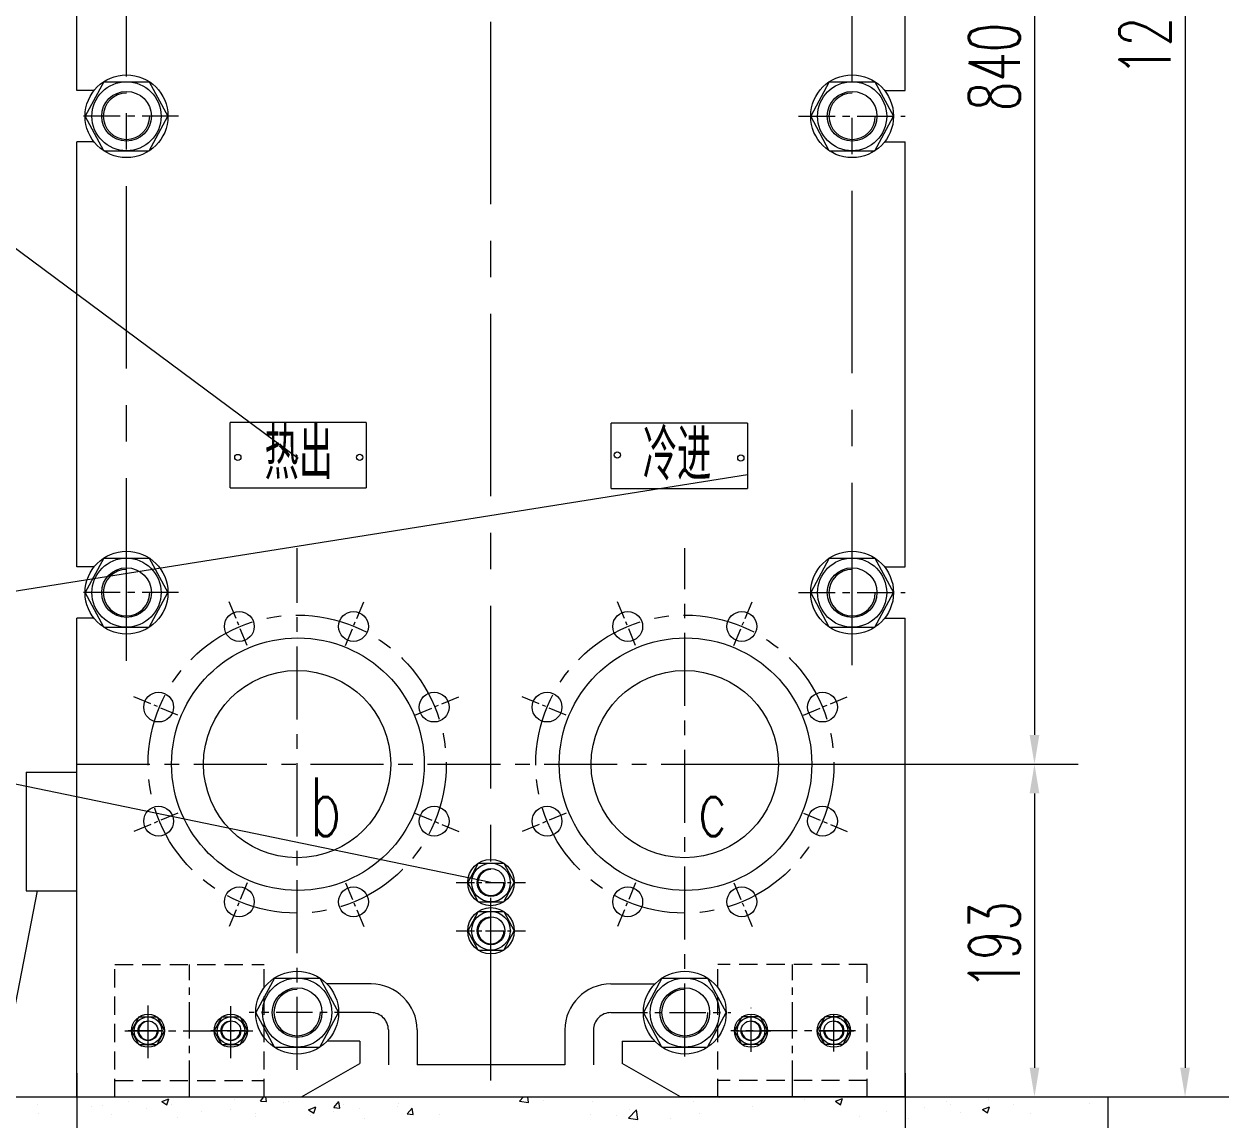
# Model space of a CAD drawing. Header units: millimetres. Extents: x -394 to 6212, y -2458 to 809.
# Drawn here: x 5298.4 to 5380.9, y -1719.8 to -1644.7 of the extents above; entities that cross this region are included whole.
import ezdxf

# ---------------------------------------------------------------- set-up
doc = ezdxf.new("R2010")
doc.units = ezdxf.units.MM
doc.header["$PDSIZE"] = -5
doc.linetypes.add('CENTERX2', pattern=[4, 2.5, -0.5, 0.5, -0.5])
doc.linetypes.add('HIDDEN', pattern=[0.375, 0.25, -0.125])
doc.layers.get('0').update_dxf_attribs({"lineweight": 18})
doc.layers.get('DEFPOINTS').update_dxf_attribs({"lineweight": 18})
for name, color, linetype, lineweight, true_color in [('1', 1, 'Continuous', 18, 0xff0000), ('2', 2, 'Continuous', 18, 0xffff00), ('3', 3, 'CENTERX2', 18, 0x00ff00), ('5', 6, 'HIDDEN', 18, 0xff00ff)]:
    doc.layers.add(name, color=color, linetype=linetype, lineweight=lineweight, true_color=true_color)
doc.styles.add('HZ', font='txt.shx', dxfattribs={"width": 0.67, "bigfont": 'hztxt.shx'})
doc.styles.get("Standard").update_dxf_attribs({"font": 'txt.shx', "bigfont": 'gbcbig.shx'})
doc.dimstyles.new('ISO-25', dxfattribs={"dimtxt": 2.5, "dimasz": 2.5, "dimexe": 1.25, "dimexo": 0.625, "dimtad": 1, "dimtxsty": 'Standard', "dimcen": 2.5, "dimdle": 5, "dimadec": 0, "dimazin": 0, "dimtfac": 1, "dimtmove": 0, "dimatfit": 3, "dimfxl": 1, "dimlwd": -1, "dimlwe": -1, "dimarcsym": 0})

# ---------------------------------------------------------------- blocks, each defined once
blk = doc.blocks.new('*D303')
at = {"layer": '2', "color": 0}
for p, q in [((5343.683, -1595.407), (5370.557, -1595.407)), ((5367.557, -1597.407), (5367.557, -1693.426)), ((5343.683, -1695.426), (5370.557, -1695.426))]:
    blk.add_line(p, q, dxfattribs=at)
for points in [[(5367.224, -1597.407), (5367.89, -1597.407), (5367.557, -1595.407)], [(5367.224, -1693.426), (5367.89, -1693.426), (5367.557, -1695.426)]]:
    blk.add_solid(points, dxfattribs=at)
at = {"layer": 'DEFPOINTS', "color": 0}
for p in [(5343.62, -1595.407), (5343.62, -1695.426), (5367.557, -1695.426)]:
    blk.add_point(p, dxfattribs=at)
at = {"layer": '2', "color": 0, "insert": (5364.807, -1647.684), "char_height": 3.5, "attachment_point": 5, "rotation": 90, "style": 'HZ'}
blk.add_mtext('\\A1;840', dxfattribs=at)
blk = doc.blocks.new('*D302')
at = {"layer": '2', "color": 0}
for p, q in [((5337.219, -1567.17), (5380.866, -1567.17)), ((5377.866, -1569.17), (5377.866, -1716.219)), ((5358.765, -1718.219), (5380.866, -1718.219))]:
    blk.add_line(p, q, dxfattribs=at)
for points in [[(5377.533, -1569.17), (5378.2, -1569.17), (5377.866, -1567.17)], [(5377.533, -1716.219), (5378.2, -1716.219), (5377.866, -1718.219)]]:
    blk.add_solid(points, dxfattribs=at)
at = {"layer": 'DEFPOINTS', "color": 0}
for p in [(5337.156, -1567.17), (5358.702, -1718.219), (5377.866, -1718.219)]:
    blk.add_point(p, dxfattribs=at)
at = {"layer": '2', "color": 0, "insert": (5375.116, -1644.266), "char_height": 3.5, "attachment_point": 5, "rotation": 90, "style": 'HZ'}
blk.add_mtext('\\A1;1254', dxfattribs=at)
blk = doc.blocks.new('*D301')
at = {"layer": '2', "color": 0}
for p, q in [((5302.002, -1716.581), (5302.002, -1732.037)), ((5358.702, -1716.581), (5358.702, -1732.037)), ((5304.002, -1729.037), (5356.702, -1729.037))]:
    blk.add_line(p, q, dxfattribs=at)
for points in [[(5304.002, -1728.703), (5304.002, -1729.37), (5302.002, -1729.037)], [(5356.702, -1728.703), (5356.702, -1729.37), (5358.702, -1729.037)]]:
    blk.add_solid(points, dxfattribs=at)
at = {"layer": 'DEFPOINTS', "color": 0}
for p in [(5302.002, -1716.518), (5358.702, -1716.518), (5358.702, -1729.037)]:
    blk.add_point(p, dxfattribs=at)
at = {"layer": '2', "color": 0, "insert": (5331.921, -1726.287), "char_height": 3.5, "attachment_point": 5, "style": 'HZ'}
blk.add_mtext('\\A1;480', dxfattribs=at)
blk = doc.blocks.new('*D300')
at = {"layer": '2', "color": 0}
for p, q in [((5343.683, -1695.426), (5370.557, -1695.426)), ((5367.557, -1697.426), (5367.557, -1716.219)), ((5356.157, -1718.219), (5370.557, -1718.219))]:
    blk.add_line(p, q, dxfattribs=at)
for points in [[(5367.224, -1697.426), (5367.89, -1697.426), (5367.557, -1695.426)], [(5367.224, -1716.219), (5367.89, -1716.219), (5367.557, -1718.219)]]:
    blk.add_solid(points, dxfattribs=at)
at = {"layer": 'DEFPOINTS', "color": 0}
for p in [(5343.62, -1695.426), (5356.094, -1718.219), (5367.557, -1718.219)]:
    blk.add_point(p, dxfattribs=at)
at = {"layer": '2', "color": 0, "insert": (5364.807, -1707.838), "char_height": 3.5, "attachment_point": 5, "rotation": 90, "style": 'HZ'}
blk.add_mtext('\\A1;193', dxfattribs=at)

msp = doc.modelspace()

# ---------------------------------------------------------------- linework, layer by layer
at = {"color": 2, "linetype": 'Continuous', "ltscale": 0.25}
for centre, radius, start, end in [((5305.40421, -1651.05853), 1.5876, 90, 0), ((5355.07341, -1651.05853), 1.5876, 90, 0), ((5305.40421, -1683.68388), 1.5876, 90, 0), ((5355.07341, -1683.68388), 1.5876, 90, 0), ((5330.35221, -1703.53375), 0.88906, 90, 0), ((5330.35221, -1706.83806), 0.88906, 90, 0), ((5317.08452, -1712.44161), 1.5876, 90, 0), ((5343.62001, -1712.44161), 1.5876, 90, 0), ((5306.87841, -1713.68305), 0.63504, 90, 0), ((5312.54841, -1713.68305), 0.63504, 90, 0), ((5348.15601, -1713.68305), 0.63504, 180, 90), ((5353.82601, -1713.68305), 0.63504, 180, 90)]:
    msp.add_arc(centre, radius, start, end, dxfattribs=at)
at = {"layer": '1', "ltscale": 200}
for p, q in [((5302.00221, -1649.30083), (5302.00221, -1621.83878)), ((5358.70221, -1649.30083), (5358.70221, -1622.60434)), ((5302.00221, -1649.30083), (5302.00221, -1647.26383)), ((5303.17986, -1649.30083), (5302.00221, -1649.30083)), ((5357.29776, -1649.30083), (5358.70221, -1649.30083)), ((5302.00221, -1663.50355), (5302.00221, -1652.81623)), ((5302.00221, -1663.50355), (5302.00221, -1652.81623)), ((5303.17986, -1652.81623), (5302.00221, -1652.81623)), ((5357.29776, -1652.81623), (5358.70221, -1652.81623)), ((5358.70221, -1663.50355), (5358.70221, -1652.81623)), ((5302.00221, -1681.92618), (5302.00221, -1656.9576)), ((5358.70221, -1681.92618), (5358.70221, -1656.9576)), ((5302.00221, -1681.92618), (5302.00221, -1667.01895)), ((5358.70221, -1681.92618), (5358.70221, -1680.28188)), ((5303.17986, -1681.92618), (5302.00221, -1681.92618)), ((5357.29776, -1681.92618), (5358.70221, -1681.92618)), ((5303.17986, -1685.44158), (5302.00221, -1685.44158)), ((5302.00221, -1699.79155), (5302.00221, -1685.44158)), ((5302.00221, -1701.54925), (5302.00221, -1685.44158)), ((5357.29776, -1685.44158), (5358.70221, -1685.44158)), ((5358.70221, -1703.19355), (5358.70221, -1685.44158)), ((5302.00221, -1697.63712), (5302.00221, -1695.99282)), ((5302.00221, -1718.21905), (5302.00221, -1700.2595)), ((5358.70221, -1718.21905), (5358.70221, -1700.61144)), ((5302.00221, -1718.21905), (5317.38277, -1718.21905)), ((5303.70321, -1718.21905), (5315.95041, -1718.21905)), ((5358.70221, -1718.21905), (5343.32165, -1718.21905)), ((5357.00121, -1718.21905), (5344.75401, -1718.21905))]:
    msp.add_line(p, q, dxfattribs=at)
at = {"layer": '1', "ltscale": 0.25}
for p, q in [((5303.84311, -1648.69205), (5302.56921, -1651.05853)), ((5303.84311, -1648.69205), (5306.96531, -1648.69205)), ((5306.96531, -1648.69205), (5308.23921, -1651.05853)), ((5353.51231, -1648.69205), (5352.23841, -1651.05853)), ((5353.51231, -1648.69205), (5356.63451, -1648.69205)), ((5356.63451, -1648.69205), (5357.90841, -1651.05853)), ((5303.84311, -1653.425), (5302.56921, -1651.05853)), ((5306.96531, -1653.425), (5308.23921, -1651.05853)), ((5353.51231, -1653.425), (5352.23841, -1651.05853)), ((5356.63451, -1653.425), (5357.90841, -1651.05853)), ((5303.84311, -1653.425), (5306.96531, -1653.425)), ((5353.51231, -1653.425), (5356.63451, -1653.425)), ((5321.81554, -1672.03434), (5312.5012, -1672.03434)), ((5312.5012, -1676.50104), (5312.5012, -1672.03434)), ((5321.81554, -1672.03434), (5321.81554, -1676.50104)), ((5338.59076, -1676.54388), (5338.59076, -1672.07718)), ((5347.9051, -1672.07718), (5338.59076, -1672.07718)), ((5347.9051, -1672.07718), (5347.9051, -1676.54388)), ((5312.5012, -1676.50104), (5321.81554, -1676.50104)), ((5338.59076, -1676.54388), (5347.9051, -1676.54388)), ((5303.84311, -1681.31741), (5302.56921, -1683.68388)), ((5303.84311, -1681.31741), (5306.96531, -1681.31741)), ((5306.96531, -1681.31741), (5308.23921, -1683.68388)), ((5353.51231, -1681.31741), (5352.23841, -1683.68388)), ((5353.51231, -1681.31741), (5356.63451, -1681.31741)), ((5356.63451, -1681.31741), (5357.90841, -1683.68388)), ((5303.84311, -1686.05036), (5302.56921, -1683.68388)), ((5306.96531, -1686.05036), (5308.23921, -1683.68388)), ((5353.51231, -1686.05036), (5352.23841, -1683.68388)), ((5356.63451, -1686.05036), (5357.90841, -1683.68388)), ((5303.84311, -1686.05036), (5306.96531, -1686.05036)), ((5353.51231, -1686.05036), (5356.63451, -1686.05036)), ((5329.478, -1702.20852), (5328.76461, -1703.53375)), ((5329.478, -1702.20852), (5331.22642, -1702.20852)), ((5331.22642, -1702.20852), (5331.93981, -1703.53375)), ((5329.478, -1704.85897), (5328.76461, -1703.53375)), ((5331.22642, -1704.85897), (5331.93981, -1703.53375)), ((5329.478, -1705.51284), (5328.76461, -1706.83806)), ((5329.478, -1704.85897), (5331.22642, -1704.85897)), ((5329.478, -1705.51284), (5331.22642, -1705.51284)), ((5331.22642, -1705.51284), (5331.93981, -1706.83806)), ((5329.478, -1708.16329), (5328.76461, -1706.83806)), ((5331.22642, -1708.16329), (5331.93981, -1706.83806)), ((5329.478, -1708.16329), (5331.22642, -1708.16329)), ((5315.52342, -1710.07513), (5314.24952, -1712.44161)), ((5315.52342, -1710.07513), (5318.64562, -1710.07513)), ((5318.64562, -1710.07513), (5319.91952, -1712.44161)), ((5322.14171, -1710.47823), (5319.1296, -1710.47823)), ((5338.56271, -1710.47823), (5341.57493, -1710.47823)), ((5342.05891, -1710.07513), (5340.78501, -1712.44161)), ((5342.05891, -1710.07513), (5345.18111, -1710.07513)), ((5345.18111, -1710.07513), (5346.45501, -1712.44161)), ((5306.25397, -1712.73646), (5305.74441, -1713.68305)), ((5306.25397, -1712.73646), (5307.50285, -1712.73646)), ((5307.50285, -1712.73646), (5308.01241, -1713.68305)), ((5311.92397, -1712.73646), (5311.41441, -1713.68305)), ((5311.92397, -1712.73646), (5313.17285, -1712.73646)), ((5313.17285, -1712.73646), (5313.68241, -1713.68305)), ((5315.52342, -1714.80808), (5314.24952, -1712.44161)), ((5318.64562, -1714.80808), (5319.91952, -1712.44161)), ((5342.05891, -1714.80808), (5340.78501, -1712.44161)), ((5345.18111, -1714.80808), (5346.45501, -1712.44161)), ((5347.53157, -1712.73646), (5347.02201, -1713.68305)), ((5348.78045, -1712.73646), (5347.53157, -1712.73646)), ((5348.78045, -1712.73646), (5349.29001, -1713.68305)), ((5353.20157, -1712.73646), (5352.69201, -1713.68305)), ((5354.45045, -1712.73646), (5353.20157, -1712.73646)), ((5354.45045, -1712.73646), (5354.96001, -1713.68305)), ((5306.25397, -1714.62964), (5305.74441, -1713.68305)), ((5307.50285, -1714.62964), (5308.01241, -1713.68305)), ((5311.92397, -1714.62964), (5311.41441, -1713.68305)), ((5313.17285, -1714.62964), (5313.68241, -1713.68305)), ((5325.29502, -1713.63153), (5325.29502, -1716.01139)), ((5335.4094, -1713.63153), (5335.4094, -1716.01139)), ((5347.53157, -1714.62964), (5347.02201, -1713.68305)), ((5348.78045, -1714.62964), (5349.29001, -1713.68305)), ((5353.20157, -1714.62964), (5352.69201, -1713.68305)), ((5354.45045, -1714.62964), (5354.96001, -1713.68305)), ((5321.36826, -1714.40499), (5319.1296, -1714.40499)), ((5321.36826, -1714.40499), (5321.36826, -1715.91803)), ((5339.33616, -1714.40499), (5339.33616, -1715.91803)), ((5339.33616, -1714.40499), (5341.57493, -1714.40499)), ((5306.25397, -1714.62964), (5307.50285, -1714.62964)), ((5311.92397, -1714.62964), (5313.17285, -1714.62964)), ((5315.52342, -1714.80808), (5318.64562, -1714.80808)), ((5342.05891, -1714.80808), (5345.18111, -1714.80808)), ((5348.78045, -1714.62964), (5347.53157, -1714.62964)), ((5354.45045, -1714.62964), (5353.20157, -1714.62964)), ((5317.38277, -1718.21905), (5321.36826, -1715.91803)), ((5335.4094, -1716.01139), (5325.29502, -1716.01139)), ((5343.32165, -1718.21905), (5339.33616, -1715.91803))]:
    msp.add_line(p, q, dxfattribs=at)
at = {"layer": '1'}
for p, q in [((5298.52871, -1695.97725), (5298.52871, -1704.0918)), ((5298.52871, -1695.97725), (5302.00221, -1695.97725)), ((5298.52871, -1704.0918), (5302.00221, -1704.0918))]:
    msp.add_line(p, q, dxfattribs=at)
at = {"layer": '1', "lineweight": 0}
for p, q in [((5288.11855, -1718.21905), (5372.58587, -1718.21905)), ((5372.58587, -1718.21905), (5372.58587, -1734.05867))]:
    msp.add_line(p, q, dxfattribs=at)
at = {"layer": '1', "ltscale": 0.25}
for centre, radius in [((5305.40421, -1651.05853), 2.835), ((5355.07341, -1651.05853), 2.835), ((5305.40421, -1651.05853), 2.36647), ((5305.40421, -1651.05853), 1.701), ((5355.07341, -1651.05853), 2.36647), ((5355.07341, -1651.05853), 1.701), ((5321.36614, -1674.41196), 0.21336), ((5338.99984, -1674.25866), 0.21336), ((5313.02494, -1674.42477), 0.21336), ((5347.4557, -1674.4548), 0.21336), ((5305.40421, -1683.68388), 2.835), ((5305.40421, -1683.68388), 2.36647), ((5355.07341, -1683.68388), 2.835), ((5355.07341, -1683.68388), 2.36647), ((5305.40421, -1683.68388), 1.701), ((5355.07341, -1683.68388), 1.701), ((5313.12624, -1685.99653), 1.0206), ((5320.93758, -1685.99653), 1.0206), ((5339.71434, -1685.99653), 1.0206), ((5347.52568, -1685.99653), 1.0206), ((5317.13691, -1695.42565), 8.6436), ((5343.67251, -1695.42565), 8.6436), ((5307.6028, -1691.51998), 1.0206), ((5326.46102, -1691.51998), 1.0206), ((5334.1909, -1691.51998), 1.0206), ((5353.04912, -1691.51998), 1.0206), ((5307.6028, -1699.33132), 1.0206), ((5326.46102, -1699.33132), 1.0206), ((5334.1909, -1699.33132), 1.0206), ((5353.04912, -1699.33132), 1.0206), ((5330.35221, -1703.53375), 1.5876), ((5330.35221, -1703.53375), 1.32523), ((5330.35221, -1703.53375), 0.95256), ((5313.12624, -1704.85476), 1.0206), ((5320.93758, -1704.85476), 1.0206), ((5339.71434, -1704.85476), 1.0206), ((5347.52568, -1704.85476), 1.0206), ((5330.35221, -1706.83806), 1.5876), ((5330.35221, -1706.83806), 1.32523), ((5330.35221, -1706.83806), 0.95256), ((5317.08452, -1712.44161), 2.835), ((5343.62001, -1712.44161), 2.835), ((5317.08452, -1712.44161), 2.36647), ((5343.62001, -1712.44161), 2.36647), ((5317.08452, -1712.44161), 1.701), ((5343.62001, -1712.44161), 1.701), ((5306.87841, -1713.68305), 1.134), ((5306.87841, -1713.68305), 0.94659), ((5312.54841, -1713.68305), 1.134), ((5312.54841, -1713.68305), 0.94659), ((5348.15601, -1713.68305), 1.134), ((5348.15601, -1713.68305), 0.94659), ((5353.82601, -1713.68305), 1.134), ((5353.82601, -1713.68305), 0.94659), ((5306.87841, -1713.68305), 0.6804), ((5312.54841, -1713.68305), 0.6804), ((5348.15601, -1713.68305), 0.6804), ((5353.82601, -1713.68305), 0.6804)]:
    msp.add_circle(centre, radius, dxfattribs=at)
at = {"layer": '1', "lineweight": 0}
for centre in [(5317.08441, -1695.42565), (5343.62001, -1695.42565)]:
    msp.add_circle(centre, 6.41036, dxfattribs=at)
at = {"layer": '1', "ltscale": 200}
for centre in [(5330.35221, -1703.53375), (5330.35221, -1706.83806)]:
    msp.add_circle(centre, 0.95256, dxfattribs=at)
at = {"layer": '1', "ltscale": 0.25}
for centre, start, end in [((5322.14171, -1713.63153), 360, 90), ((5338.56271, -1713.63153), 90, 180)]:
    msp.add_arc(centre, 3.15331, start, end, dxfattribs=at)
at = {"layer": '2', "ltscale": 0.5}
for p, q in [((5317.15522, -1674.49302), (5287.70482, -1652.63244)), ((5347.9051, -1675.61355), (5287.70482, -1685.20437)), ((5330.35221, -1703.53375), (5287.70482, -1694.71315)), ((5299.29646, -1704.0918), (5279.95594, -1802.65223))]:
    msp.add_line(p, q, dxfattribs=at)
at = {"layer": '2'}
for p, q in [((5299.29944, -1718.71278), (5299.29944, -1718.71278)), ((5305.54043, -1718.56228), (5305.54043, -1718.56228)), ((5307.81054, -1718.53021), (5308.30067, -1718.34207)), ((5307.81054, -1718.53021), (5308.15874, -1718.76507)), ((5308.15781, -1718.76754), (5308.29975, -1718.34453)), ((5309.03378, -1718.24616), (5309.03378, -1718.24616)), ((5312.77054, -1718.40404), (5312.77054, -1718.40404)), ((5314.57334, -1718.5007), (5314.80967, -1718.21905)), ((5314.57334, -1718.5007), (5314.99174, -1718.5373)), ((5314.99082, -1718.53978), (5314.93166, -1718.21905)), ((5316.11983, -1718.57545), (5316.11983, -1718.57545)), ((5316.50729, -1718.56192), (5316.50729, -1718.56192)), ((5319.59416, -1718.93996), (5319.93162, -1718.53779)), ((5320.01164, -1718.97905), (5319.93071, -1718.54027)), ((5320.24405, -1718.71981), (5320.24405, -1718.71981)), ((5323.99878, -1718.65063), (5323.99878, -1718.65063)), ((5332.30643, -1718.50911), (5332.58474, -1718.21905)), ((5332.30643, -1718.50911), (5332.92899, -1718.60566)), ((5332.92803, -1718.60756), (5332.88283, -1718.21905)), ((5333.97168, -1718.46691), (5333.97168, -1718.46691)), ((5337.30711, -1718.52782), (5337.30711, -1718.52782)), ((5344.22685, -1718.506), (5344.22685, -1718.506)), ((5345.97923, -1718.2753), (5345.97923, -1718.2753)), ((5351.78187, -1718.39032), (5351.78187, -1718.39032)), ((5353.93172, -1718.51495), (5354.42185, -1718.32681)), ((5353.93173, -1718.51495), (5354.27992, -1718.74981)), ((5354.279, -1718.75231), (5354.42093, -1718.32931)), ((5361.51192, -1718.50006), (5361.51192, -1718.50006)), ((5361.78646, -1718.71268), (5361.78646, -1718.71268)), ((5364.43758, -1718.36366), (5364.43758, -1718.36366)), ((5366.09797, -1718.7299), (5366.09797, -1718.7299)), ((5369.69203, -1718.23703), (5369.69203, -1718.23703)), ((5371.35383, -1718.63556), (5371.35383, -1718.63556)), ((5299.3672, -1719.375), (5299.3672, -1719.375)), ((5303.0362, -1718.87066), (5303.0362, -1718.87066)), ((5303.78805, -1718.79298), (5303.78805, -1718.79298)), ((5304.38031, -1719.44631), (5304.38031, -1719.44631)), ((5306.77296, -1719.02855), (5306.77296, -1719.02855)), ((5308.46262, -1718.74557), (5308.46262, -1718.74557)), ((5310.50971, -1719.18643), (5310.50971, -1719.18643)), ((5312.52577, -1719.06833), (5312.52577, -1719.06833)), ((5314.24647, -1719.34431), (5314.24647, -1719.34431)), ((5317.87045, -1719.09083), (5318.36058, -1718.90268)), ((5317.87045, -1719.09083), (5318.21865, -1719.32569)), ((5317.98323, -1719.5022), (5317.98323, -1719.5022)), ((5318.21772, -1719.32816), (5318.35965, -1718.90516)), ((5318.30453, -1718.88107), (5318.30453, -1718.88107)), ((5319.59416, -1718.93996), (5320.01256, -1718.97657)), ((5319.59527, -1719.23037), (5319.59527, -1719.23037)), ((5321.34765, -1718.99966), (5321.34765, -1718.99966)), ((5323.98081, -1718.87769), (5323.98081, -1718.87769)), ((5324.61498, -1719.37923), (5324.95244, -1718.97705)), ((5324.61498, -1719.37923), (5325.03338, -1719.41583)), ((5325.03247, -1719.41832), (5324.95153, -1718.97954)), ((5326.80022, -1719.43987), (5326.80022, -1719.43987)), ((5337.15488, -1719.43705), (5337.15488, -1719.43705)), ((5338.92783, -1719.50923), (5338.92783, -1719.50923)), ((5339.77712, -1719.66774), (5340.32234, -1719.09951)), ((5339.806, -1719.08802), (5339.806, -1719.08802)), ((5340.39871, -1719.7662), (5340.32138, -1719.10141)), ((5344.65207, -1719.33132), (5344.65207, -1719.33132)), ((5348.24613, -1718.83845), (5348.24613, -1718.83845)), ((5355.61322, -1719.52541), (5355.61322, -1719.52541)), ((5357.42962, -1719.20079), (5357.42962, -1719.20079)), ((5360.03408, -1718.94339), (5360.03408, -1718.94339)), ((5362.46226, -1719.25474), (5362.46226, -1719.25474)), ((5363.99163, -1719.07557), (5364.48176, -1718.88742)), ((5363.99163, -1719.07556), (5364.33983, -1719.31043)), ((5364.3389, -1719.31293), (5364.48084, -1718.88993)), ((5367.27153, -1719.33629), (5367.27153, -1719.33629)), ((5308.89006, -1719.59316), (5308.89006, -1719.59316)), ((5314.22223, -1719.5818), (5314.22223, -1719.5818)), ((5321.71998, -1719.66008), (5321.71998, -1719.66008)), ((5339.77712, -1719.66774), (5340.39968, -1719.7643)), ((5342.66459, -1719.66711), (5342.66459, -1719.66711)), ((5358.92652, -1719.70287), (5358.92652, -1719.70287))]:
    msp.add_line(p, q, dxfattribs=at)
at = {"layer": '3', "ltscale": 5}
for p, q in [((5330.35221, -1717.08354), (5330.35221, -1565.4297)), ((5305.40421, -1688.34252), (5305.40421, -1612.22676)), ((5355.07341, -1688.65752), (5355.07341, -1613.06466))]:
    msp.add_line(p, q, dxfattribs=at)
at = {"layer": '3'}
for p, q in [((5308.96605, -1651.05853), (5302.11016, -1651.05853)), ((5351.41317, -1651.05853), (5358.70221, -1651.05853)), ((5308.96605, -1683.68388), (5302.11016, -1683.68388)), ((5351.41317, -1683.68388), (5358.70221, -1683.68388)), ((5309.71341, -1718.21905), (5309.71341, -1709.14705)), ((5350.99101, -1718.21905), (5350.99101, -1709.14705)), ((5348.15601, -1715.1381), (5348.15601, -1712.12334)), ((5312.54841, -1715.55072), (5312.54841, -1712.22056)), ((5322.14171, -1712.44161), (5313.79949, -1712.44161)), ((5338.56271, -1712.44161), (5346.78124, -1712.44161)), ((5353.82601, -1715.11164), (5353.82601, -1712.22056)), ((5305.28519, -1713.68305), (5314.04597, -1713.68305)), ((5323.33164, -1713.63153), (5323.33164, -1716.01139)), ((5337.37278, -1713.63153), (5337.37278, -1716.01139)), ((5355.30551, -1713.68305), (5346.77993, -1713.68305))]:
    msp.add_line(p, q, dxfattribs=at)
at = {"layer": '3', "ltscale": 2}
for p, q in [((5317.08441, -1716.37083), (5317.08441, -1680.63976)), ((5343.62001, -1715.43756), (5343.62001, -1680.63976)), ((5302.00221, -1695.42565), (5358.70221, -1695.42565))]:
    msp.add_line(p, q, dxfattribs=at)
at = {"layer": '3', "ltscale": 0.5}
for p, q in [((5313.6687, -1687.30613), (5312.36681, -1684.1631)), ((5320.39512, -1687.30613), (5321.69701, -1684.1631)), ((5340.2568, -1687.30613), (5338.95491, -1684.1631)), ((5346.98322, -1687.30613), (5348.28511, -1684.1631)), ((5308.91239, -1692.06244), (5305.76936, -1690.76055)), ((5325.15143, -1692.06244), (5328.29446, -1690.76055)), ((5335.50049, -1692.06244), (5332.35746, -1690.76055)), ((5351.73953, -1692.06244), (5354.88256, -1690.76055)), ((5308.91239, -1698.78886), (5305.76936, -1700.09075)), ((5325.15143, -1698.78886), (5328.29446, -1700.09075)), ((5335.50049, -1698.78886), (5332.35746, -1700.09075)), ((5351.73953, -1698.78886), (5354.88256, -1700.09075)), ((5313.6687, -1703.54516), (5312.36681, -1706.6882)), ((5320.39512, -1703.54516), (5321.69701, -1706.6882)), ((5327.97863, -1703.53375), (5332.72673, -1703.53375)), ((5340.2568, -1703.54516), (5338.95491, -1706.6882)), ((5346.98322, -1703.54516), (5348.28511, -1706.6882)), ((5327.97863, -1706.83806), (5332.72673, -1706.83806))]:
    msp.add_line(p, q, dxfattribs=at)
at = {"layer": '3', "ltscale": 200}
for p, q in [((5330.35221, -1715.82175), (5330.35221, -1705.75157)), ((5306.87841, -1715.2809), (5306.87841, -1711.95576)), ((5312.54841, -1715.23848), (5312.54841, -1711.99776)), ((5306.87841, -1715.55072), (5306.87841, -1712.22056))]:
    msp.add_line(p, q, dxfattribs=at)
at = {"layer": '3', "ltscale": 50}
for p, q in [((5307.88048, -1713.68305), (5305.51347, -1713.68305)), ((5313.55048, -1713.68305), (5311.18347, -1713.68305)), ((5347.15395, -1713.68305), (5349.52096, -1713.68305)), ((5352.82395, -1713.68305), (5355.19096, -1713.68305))]:
    msp.add_line(p, q, dxfattribs=at)
at = {"layer": '3', "ltscale": 2}
for centre in [(5317.08441, -1695.42565), (5343.62001, -1695.42565)]:
    msp.add_circle(centre, 10.206, dxfattribs=at)
at = {"layer": '3'}
for centre, start, end in [((5322.14171, -1713.63153), 360, 90), ((5338.56271, -1713.63153), 90, 180)]:
    msp.add_arc(centre, 1.18993, start, end, dxfattribs=at)
at = {"layer": '5', "ltscale": 5}
for p, q in [((5304.61041, -1709.14705), (5314.81641, -1709.14705)), ((5304.61041, -1718.21905), (5304.61041, -1709.14705)), ((5314.81641, -1718.21905), (5314.81641, -1709.14705)), ((5356.09401, -1709.14705), (5345.88801, -1709.14705)), ((5345.88801, -1718.21905), (5345.88801, -1709.14705)), ((5356.09401, -1710.39117), (5356.09401, -1709.14705)), ((5356.09401, -1718.21905), (5356.09401, -1710.90528)), ((5304.61041, -1717.08505), (5314.81641, -1717.08505)), ((5356.09401, -1717.08505), (5345.88801, -1717.08505))]:
    msp.add_line(p, q, dxfattribs=at)

# ---------------------------------------------------------------- texts
at = {"layer": '2', "attachment_point": 7, "style": 'HZ'}
for s, insert, char_height, width in [('\\T1;热出', (5314.85382, -1675.93077), 3.5, 7.035), ('\\T1;冷进', (5340.74592, -1676.00556), 3.5, 7.093625), ('\\T1;b', (5317.94238, -1700.34843), 4, 8.7291429), ('\\T1;c', (5344.47798, -1700.34843), 4, 10.6242857)]:
    msp.add_mtext(s, dxfattribs=dict(at, insert=insert, char_height=char_height, width=width))

# ---------------------------------------------------------------- dimensions: what is measured, and where the dimension line sits
at = {"layer": '2', "ltscale": 0.5}
for base, p1, p2, text, picture, middle in [((5377.86636, -1718.21905), (5337.15621, -1567.17025), (5358.70221, -1718.21905), '1254', '*D302', (5377.86636, -1644.26604)), ((5367.5569, -1695.42565), (5343.62001, -1595.40685), (5343.62001, -1695.42565), '840', '*D303', (5367.5569, -1647.68442)), ((5367.5569, -1718.21905), (5343.62001, -1695.42565), (5356.09401, -1718.21905), '193', '*D300', (5367.5569, -1707.83808))]:
    dim = msp.add_linear_dim(base=base, p1=p1, p2=p2, angle=90, text=text, dimstyle='ISO-25', override={"dimtxt": 3.5, "dimasz": 2, "dimexe": 3, "dimexo": 0.0625, "dimgap": 1, "dimzin": 0, "dimtxsty": 'HZ', "dimsah": 1, "dimdle": 4, "dimtofl": 0, "dimatfit": 0, "dimtolj": 1, "dimtzin": 0}, dxfattribs=at)
    dim.commit()
    dim.dimension.update_dxf_attribs({"geometry": picture, "text_midpoint": middle, "dimtype": 160})
dim = msp.add_linear_dim(base=(5358.70221, -1729.03671), p1=(5302.00221, -1716.51805), p2=(5358.70221, -1716.51805), text='480', dimstyle='ISO-25', override={"dimtxt": 3.5, "dimasz": 2, "dimexe": 3, "dimexo": 0.0625, "dimgap": 1, "dimzin": 0, "dimtxsty": 'HZ', "dimsah": 1, "dimdle": 4, "dimtofl": 0, "dimatfit": 0, "dimtolj": 1, "dimtzin": 0}, dxfattribs=at)
dim.commit()
dim.dimension.update_dxf_attribs({"geometry": '*D301', "text_midpoint": (5331.92136, -1729.03671), "dimtype": 160})

doc.saveas('drawing.dxf')
